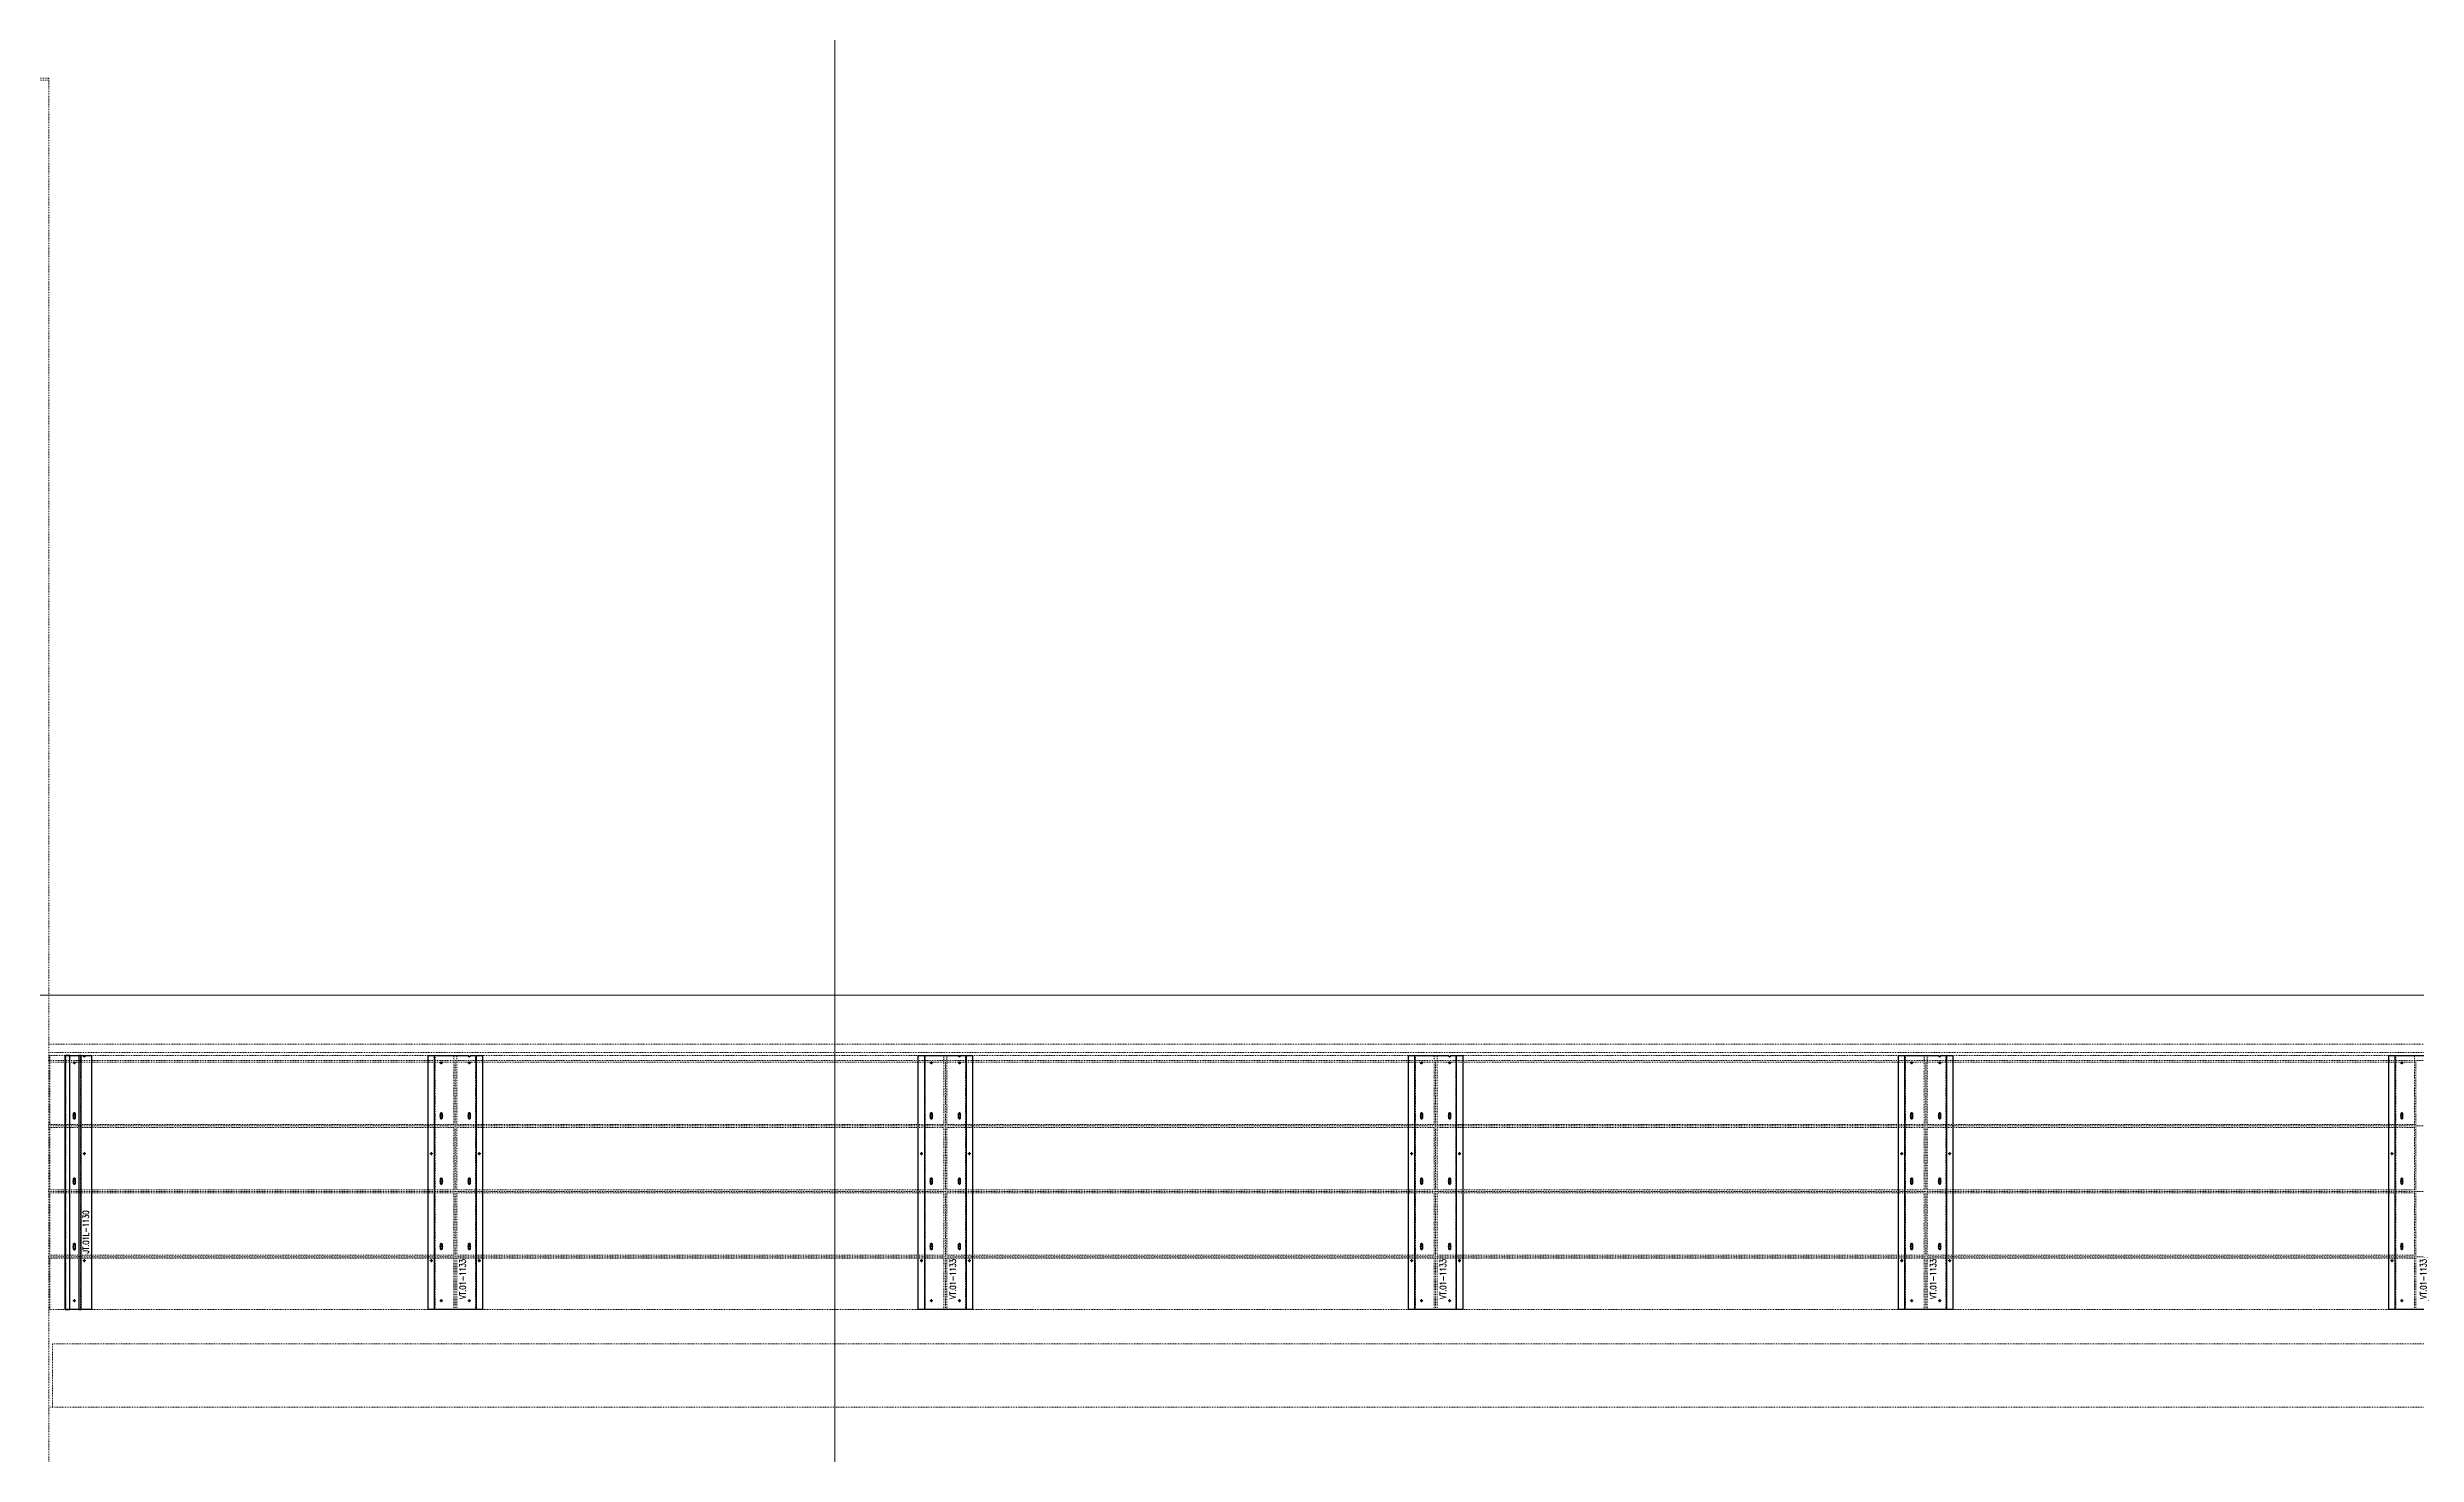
# Model space of a CAD drawing. Header units: inches. Extents: x 11737 to 18084, y -4365 to 1695.
# Drawn here: x 13925.5 to 14215.6, y -325 to -152.8 of the extents above; entities that cross this region are included whole.
import ezdxf

# ---------------------------------------------------------------- set-up
doc = ezdxf.new("R2010")
doc.units = ezdxf.units.IN
doc.header["$MEASUREMENT"] = 0
for name, pattern in [('INC-200$0$NBK_CenterX2', [1.083333, 0.666667, -0.125, 0.166667, -0.125]), ('NBK_Center', [0.541667, 0.333333, -0.0625, 0.083333, -0.0625]), ('NBK_Center2', [0.270833, 0.166667, -0.03125, 0.041667, -0.03125]), ('NBK_CenterX2', [1.083333, 0.666667, -0.125, 0.166667, -0.125]), ('NBK_Hidden', [0.125, 0.083333, -0.041667])]:
    doc.linetypes.add(name, pattern=pattern)
doc.layers.get('Defpoints').update_dxf_attribs({"color": 250, "lineweight": 0})
for name, color, linetype, lineweight in [('!Clip - bent', 20, 'Continuous', 25), ('!Dimension', 50, 'Continuous', 5), ('!Extrusion', 140, 'Continuous', 25), ('!Gridline', 112, 'NBK_CenterX2', 5), ('!Linetype_Center', 220, 'NBK_Center', 9), ('!Linetype_Center2', 222, 'NBK_Center2', 9), ('!Linetype_Hidden', 210, 'NBK_Hidden', 9), ('INC-200$0$!Gridline @ 1', 112, 'INC-200$0$NBK_CenterX2', 5)]:
    doc.layers.add(name, color=color, linetype=linetype, lineweight=lineweight)
doc.styles.add('Romans', font='romans.shx', dxfattribs={"width": 0.8})

# ---------------------------------------------------------------- blocks, each defined once
blk = doc.blocks.new('WEST ELEVATION GRID')
blk.add_line((-1655, 242.4), (842.95, 242.4))
blk = doc.blocks.new('A201')
for p, q in [((24, 330.65), (-147.01, 330.65)), ((24, 330.65), (24, -34.98)), ((24, 330.4), (-147.01, 330.4)), ((504.62, 212.4), (23.99, 212.4)), ((24, 211.4), (504, 211.4)), ((24.44, 168), (24.44, 175.75)), ((24.44, 175.75), (600.25, 175.75)), ((24, 168), (600.25, 168))]:
    blk.add_line(p, q)
blk = doc.blocks.new('EWA-TM TERRACOTTA WEST')
at = {"layer": '!Linetype_Hidden'}
for p, q in [((1355.94, 234.4), (1836.64, 234.4)), ((1405.77, 203.93), (1405.77, 234.4)), ((1465.77, 203.93), (1465.77, 234.4)), ((1525.77, 203.93), (1525.77, 234.4)), ((1585.77, 203.93), (1585.77, 234.4)), ((1645.77, 203.93), (1645.77, 234.4)), ((1355.94, 226.4), (1836.64, 226.4)), ((1355.94, 218.4), (1836.64, 218.4)), ((1355.94, 210.4), (1836.64, 210.4))]:
    blk.add_line(p, q, dxfattribs=at)
for points in [[(1405.58, 235.01), (1356.14, 235.01), (1356.14, 234.21), (1405.58, 234.21)], [(1405.95, 235.01), (1465.58, 235.01), (1465.58, 234.21), (1405.95, 234.21)], [(1525.58, 235.01), (1465.95, 235.01), (1465.95, 234.21), (1525.58, 234.21)], [(1525.95, 235.01), (1585.58, 235.01), (1585.58, 234.21), (1525.95, 234.21)], [(1645.58, 235.01), (1585.95, 235.01), (1585.95, 234.21), (1645.58, 234.21)], [(1405.58, 226.59), (1356.14, 226.59), (1356.14, 234.21), (1405.58, 234.21)], [(1405.95, 226.59), (1465.58, 226.59), (1465.58, 234.21), (1405.95, 234.21)], [(1525.58, 226.59), (1465.95, 226.59), (1465.95, 234.21), (1525.58, 234.21)], [(1525.95, 226.59), (1585.58, 226.59), (1585.58, 234.21), (1525.95, 234.21)], [(1645.58, 226.59), (1585.95, 226.59), (1585.95, 234.21), (1645.58, 234.21)], [(1405.58, 226.21), (1356.14, 226.21), (1356.14, 218.59), (1405.58, 218.59)], [(1405.95, 226.21), (1465.58, 226.21), (1465.58, 218.59), (1405.95, 218.59)], [(1525.58, 226.21), (1465.95, 226.21), (1465.95, 218.59), (1525.58, 218.59)], [(1525.95, 226.21), (1585.58, 226.21), (1585.58, 218.59), (1525.95, 218.59)], [(1645.58, 226.21), (1585.95, 226.21), (1585.95, 218.59), (1645.58, 218.59)], [(1405.58, 210.59), (1356.14, 210.59), (1356.14, 218.21), (1405.58, 218.21)], [(1405.95, 210.59), (1465.58, 210.59), (1465.58, 218.21), (1405.95, 218.21)], [(1525.58, 210.59), (1465.95, 210.59), (1465.95, 218.21), (1525.58, 218.21)], [(1525.95, 210.59), (1585.58, 210.59), (1585.58, 218.21), (1525.95, 218.21)], [(1645.58, 210.59), (1585.95, 210.59), (1585.95, 218.21), (1645.58, 218.21)], [(1405.58, 203.93), (1405.58, 210.21), (1356.14, 210.21), (1356.14, 203.93)], [(1405.95, 203.93), (1405.95, 210.21), (1465.58, 210.21), (1465.58, 203.93)], [(1525.58, 203.93), (1525.58, 210.21), (1465.95, 210.21), (1465.95, 203.93)], [(1525.95, 203.93), (1525.95, 210.21), (1585.58, 210.21), (1585.58, 203.93)], [(1645.58, 203.93), (1645.58, 210.21), (1585.95, 210.21), (1585.95, 203.93)]]:
    blk.add_lwpolyline(points, close=True, dxfattribs=at)
blk = doc.blocks.new('GRID_ELEV WEST_W')
at = {"layer": '!Gridline'}
blk.add_line((-594.98, -1040.63), (1164.09, -1040.63), dxfattribs=at)
blk = doc.blocks.new('WEEP HOLE')
at = {"layer": '!Linetype_Center'}
for p, q in [((-0.22, 0.37), (0.22, 0.37)), ((0, 0.83), (0, -0.08))]:
    blk.add_line(p, q, dxfattribs=at)
at = {"color": 0}
blk.add_lwpolyline([(-0.14, 0.61), (-0.14, 0.14, 0.414214), (0, 0, 0.414214), (0.14, 0.14), (0.14, 0.61, 0.414214), (0, 0.75, 0.414214)], format="xyb", close=True, dxfattribs=at)
blk = doc.blocks.new('TAP HOLE_5mm')
at = {"layer": '!Linetype_Center2'}
for points in [[(-0.18, 0), (0.18, 0)], [(0, 0.18), (0, -0.18)]]:
    blk.add_lwpolyline(points, dxfattribs=at)
blk.add_circle((0, 0), 0.101)
blk = doc.blocks.new('JT.01L-1130')
at = {"layer": '!Extrusion'}
blk.add_lwpolyline([(0, 0), (0, 31.08), (2.22, 31.08, 1), (2.5, 31.08), (3.25, 31.08), (3.25, 0)], format="xyb", close=True, dxfattribs=at)
at = {"layer": '!Extrusion', "linetype": 'NBK_Hidden'}
for points in [[(0.08, 0), (0.08, 31.08), (0, 31.08), (0, 0)], [(1.95, 0), (1.95, 31.08), (1.87, 31.08), (1.87, 0)]]:
    blk.add_lwpolyline(points, close=True, dxfattribs=at)
at = {"layer": '!Extrusion'}
for points in [[(0.57, 0), (0.57, 31.08), (0, 31.08), (0, 0)], [(1.95, 0), (1.95, 31.08), (1.69, 31.08), (1.69, 0)]]:
    blk.add_lwpolyline(points, close=True, dxfattribs=at)
at = {"layer": '!Extrusion', "rotation": 360}
for p in [(1.13, 30.2), (2.36, 19.09), (2.36, 6), (1.13, 1.09)]:
    blk.add_blockref('TAP HOLE_5mm', p, dxfattribs=at)
at = {"layer": '!Extrusion'}
for p in [(1.13, 23.33), (1.13, 15.33), (1.13, 7.33)]:
    blk.add_blockref('WEEP HOLE', p, dxfattribs=at)
at = {"layer": 'Defpoints', "color": 2, "insert": (2.54, 9.5), "char_height": 0.75, "width": 1.65, "attachment_point": 5, "rotation": 90, "style": 'Romans'}
blk.add_mtext('JT.01L-1130', dxfattribs=at)
blk = doc.blocks.new('VT.01-1133-')
at = {"layer": '!Extrusion'}
blk.add_lwpolyline([(3.33, 0), (-3.33, 0), (-3.33, 31.08), (1.58, 31.08, 1), (1.86, 31.08), (3.33, 31.08)], format="xyb", close=True, dxfattribs=at)
for points in [[(1.86, 31.08), (2.54, 31.08), (2.54, 0), (-2.54, 0), (-2.54, 31.08), (1.58, 31.08)], [(-2.54, 31.08), (1.58, 31.08)], [(1.86, 31.08), (2.54, 31.08)]]:
    blk.add_lwpolyline(points, dxfattribs=at)
at = {"layer": '!Extrusion', "linetype": 'NBK_Hidden'}
blk.add_lwpolyline([(1.86, 31.08), (2.46, 31.08), (2.46, 0), (-2.46, 0), (-2.46, 31.08), (1.58, 31.08)], dxfattribs=at)
at = {"layer": '!Extrusion', "rotation": 360}
for name, p in [('TAP HOLE_5mm', (-1.72, 30.2)), ('TAP HOLE_5mm', (1.72, 30.2)), ('WEEP HOLE', (-1.72, 23.34)), ('WEEP HOLE', (1.72, 23.34)), ('TAP HOLE_5mm', (-2.93, 19.09)), ('TAP HOLE_5mm', (2.93, 19.09)), ('WEEP HOLE', (-1.72, 15.34)), ('WEEP HOLE', (1.72, 15.34)), ('TAP HOLE_5mm', (-2.93, 6)), ('WEEP HOLE', (-1.72, 7.34)), ('WEEP HOLE', (1.72, 7.34)), ('TAP HOLE_5mm', (2.93, 6)), ('TAP HOLE_5mm', (-1.72, 1.09)), ('TAP HOLE_5mm', (1.72, 1.09))]:
    blk.add_blockref(name, p, dxfattribs=at)
at = {"layer": 'Defpoints', "color": 1, "insert": (0.91, 3.75), "char_height": 0.75, "width": 1.65, "attachment_point": 5, "rotation": 90, "style": 'Romans'}
blk.add_mtext('VT.01-1133', dxfattribs=at)
blk = doc.blocks.new('WEST TRACKS')
at = {"layer": '!Clip - bent'}
for name, p in [('JT.01L-1130', (1358.01, 179.93)), ('VT.01-1133-', (1405.77, 179.93)), ('VT.01-1133-', (1465.77, 179.93)), ('VT.01-1133-', (1525.77, 179.93)), ('VT.01-1133-', (1585.77, 179.93)), ('VT.01-1133-', (1645.77, 179.93))]:
    blk.add_blockref(name, p, dxfattribs=at)

msp = doc.modelspace()

# ---------------------------------------------------------------- linework, layer by layer
at = {"layer": 'Defpoints'}
msp.add_lwpolyline([(13343.24277, 956.65505), (14021.96052, 956.65505), (14021.96052, -417.39875), (13343.24277, -417.39875)], close=True, dxfattribs=at)

# ---------------------------------------------------------------- block references
at = {"layer": '!Dimension'}
msp.add_blockref('EWA-TM TERRACOTTA WEST', (12569.70873, -511.19035), dxfattribs=at)
at = {"layer": '!Linetype_Hidden'}
msp.add_blockref('A201', (13901.7236, -487.19035), dxfattribs=at)
at = {"color": 3}
msp.add_blockref('WEST TRACKS', (12569.70873, -487.19035), dxfattribs=at)
at = {"layer": 'Defpoints'}
msp.add_blockref('WEST ELEVATION GRID', (13901.7236, -511.19035), dxfattribs=at)
at = {"layer": 'INC-200$0$!Gridline @ 1', "xscale": 1.344, "yscale": 1.344, "zscale": 1.344}
msp.add_blockref('GRID_ELEV WEST_W', (12569.66309, 1129.81085), dxfattribs=at)

doc.saveas('drawing.dxf')
